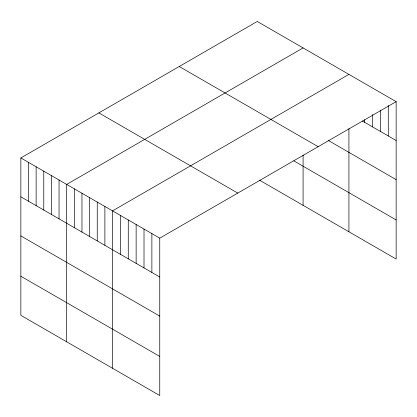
<?xml version="1.0" encoding="UTF-8"?>
<svg xmlns="http://www.w3.org/2000/svg" width="417" height="417" viewBox="0 0 417 417"><rect width="100%" height="100%" fill="white"/><g stroke="black" fill="none" stroke-linecap="round" stroke-linejoin="round"><path stroke-width="0.63" d="M396.15 101.659L159.753 238.143L159.753 395.535L20.85 315.341L20.85 157.949L257.247 21.465L396.15 101.659L396.15 259.051L259.426 180.118M303.086 47.929L66.689 184.413L66.689 341.804M348.925 74.393L112.527 210.877L112.527 368.268M362.415 121.045L396.15 140.524M328.184 140.399L396.15 179.638M179.237 66.506L318.14 146.701M293.808 160.853L396.15 219.936M98.86 112.908L237.763 193.102M20.85 157.949L159.753 238.143M20.85 196.808L159.753 277.003M20.85 235.923L159.753 316.117M20.85 276.221L159.753 356.42M388.279 105.537L388.279 135.978M380.408 110.062L380.408 131.433M372.537 114.581L372.537 126.888M364.666 119.752L364.666 122.343M348.925 128.535L348.925 231.784M303.086 155.046L303.086 205.32M151.882 233.598L151.882 272.457M144.011 229.053L144.011 267.917M136.14 224.508L136.14 263.372M128.269 219.968L128.269 258.827M120.398 215.422L120.398 254.281M104.886 206.467L104.886 245.326M97.25 202.057L97.25 240.917M89.608 197.642L89.608 236.507M81.967 193.233L81.967 232.092M74.33 188.823L74.33 227.682M59.047 180.003L59.047 218.862M51.411 175.588L51.411 214.453M43.769 171.178L43.769 210.038M36.128 166.769L36.128 205.628M28.492 162.359L28.492 201.218"/></g></svg>
